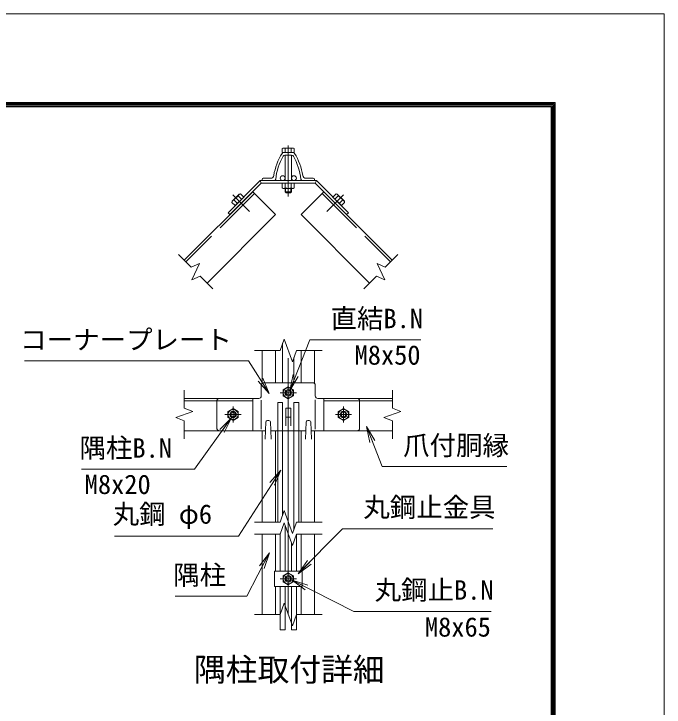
# Model space of a CAD drawing. Units: millimetres, scale not verified. Extents: x -4200 to 4200, y -2970 to 2970.
# Drawn here: x 2587 to 4200, y 1252 to 2970 of the extents above; entities that cross this region are included whole.
import ezdxf
from ezdxf.enums import TextEntityAlignment as Align

# ---------------------------------------------------------------- set-up
doc = ezdxf.new("R2010")
doc.units = ezdxf.units.MM
doc.header["$LTSCALE"] = 20
doc.linetypes.add('DASHED', pattern=[7.5, 6, -1.5])
doc.linetypes.add('USER1', pattern=[50.8, 31.75, -6.35, 6.35, -6.35])
for name, color, linetype, lineweight in [('0-0_D-STR1', 1, 'Continuous', 18), ('0-1_D-BMK', 2, 'USER1', 13), ('0-2_D-STR-DIM', 7, 'Continuous', 9), ('0-3_D-STR3', 3, 'Continuous', 13), ('0-7_D-STR-TXT', 7, 'Continuous', 9), ('0-8_0', 7, 'Continuous', 9), ('0-B_D-TTL', 7, 'Continuous', 9)]:
    doc.layers.add(name, color=color, linetype=linetype, lineweight=lineweight)
doc.layers.add('0-9_D-TTL-TXT', color=7, linetype='Continuous')
doc.styles.add('ＭＳ ゴシック', font='')
doc.styles.get('ＭＳ ゴシック').set_extended_font_data('MS Gothic')

# ---------------------------------------------------------------- blocks, each defined once
blk = doc.blocks.new('_Open')
at = {"layer": '0-8_0'}
blk.add_line((-20, 3.33), (0, 0), dxfattribs=at)
blk.add_lwpolyline([(-20, -3.33), (0, 0), (-20, 0)], dxfattribs=at)

msp = doc.modelspace()

# ---------------------------------------------------------------- linework, layer by layer
at = {"layer": '0-0_D-STR1'}
for p, q in [((3256.73, 2626.76), (3279.11, 2626.76)), ((3259.54, 2619.76), (3276.3, 2619.76)), ((3224.03, 2562.76), (3205.92, 2562.76)), ((3311.81, 2562.76), (3329.92, 2562.76)), ((3202.92, 2556.76), (3202.92, 2559.76)), ((3232.76, 2556.76), (3202.92, 2556.76)), ((3303.08, 2556.76), (3332.92, 2556.76)), ((3332.92, 2556.76), (3332.92, 2559.76)), ((3179.71, 2529.15), (3010, 2359.44)), ((3179.71, 2529.15), (3236.27, 2472.58)), ((3356.13, 2529.15), (3299.56, 2472.58)), ((3356.13, 2529.15), (3525.84, 2359.44)), ((3236.27, 2472.58), (3066.57, 2302.87)), ((3299.56, 2472.58), (3469.27, 2302.87)), ((3253.92, 2055.98), (3253.92, 2153.89)), ((3202.92, 2055.98), (3202.92, 2135.98)), ((3235.92, 2055.98), (3235.92, 2135.98)), ((3299.92, 2055.98), (3299.92, 2135.98)), ((3332.92, 2055.98), (3332.92, 2135.98)), ((3281.92, 2055.98), (3281.92, 2118.06)), ((3009.82, 2016.98), (3179.71, 2016.98)), ((3009.82, 2010.98), (3179.71, 2010.98)), ((3179.71, 2016.98), (3179.71, 1936.98)), ((3526.02, 2016.98), (3356.13, 2016.98)), ((3356.13, 2016.98), (3356.13, 1936.98)), ((3526.02, 2010.98), (3356.13, 2010.98)), ((3211.92, 1958.73), (3210.42, 1915.73)), ((3223.92, 1958.73), (3225.42, 1915.73)), ((3311.92, 1958.73), (3310.42, 1915.73)), ((3323.92, 1958.73), (3325.42, 1915.73)), ((3009.82, 1936.98), (3179.71, 1936.98)), ((3202.92, 1710.72), (3202.92, 1936.98)), ((3235.92, 1710.72), (3235.92, 1936.98)), ((3299.92, 1710.72), (3299.92, 1936.98)), ((3332.92, 1710.72), (3332.92, 1936.98)), ((3526.02, 1936.98), (3356.13, 1936.98)), ((3202.92, 1481.76), (3202.92, 1680.72)), ((3235.92, 1588.91), (3235.92, 1680.72)), ((3299.92, 1588.91), (3299.92, 1680.72)), ((3332.92, 1481.76), (3332.92, 1680.72)), ((3235.92, 1481.76), (3235.92, 1550.91)), ((3299.92, 1481.76), (3299.92, 1550.91))]:
    msp.add_line(p, q, dxfattribs=at)
at = {"layer": '0-0_D-STR1', "linetype": 'DASHED'}
for p, q in [((3183.95, 2524.9), (3014.24, 2355.2)), ((3351.89, 2524.9), (3521.6, 2355.2))]:
    msp.add_line(p, q, dxfattribs=at)
at = {"layer": '0-0_D-STR1'}
for centre, radius, start, end in [((3381.12, 2544.94), 151.2, 148.30182, 170.6662), ((3381.12, 2544.94), 145.2, 150.13204, 173.91336), ((3256.73, 2621.76), 5, 90, 148.30182), ((3259.54, 2614.76), 5, 90, 150.13204), ((3276.3, 2614.76), 5, 29.86796, 90), ((3279.11, 2621.76), 5, 31.69818, 90), ((3154.72, 2544.94), 145.2, 6.08664, 29.86796), ((3154.72, 2544.94), 151.2, 9.3338, 31.69818), ((3205.92, 2559.76), 3, 90, 180), ((3224.03, 2570.76), 8, 270, 350.6662), ((3232.76, 2560.76), 4, 270, 353.91336), ((3303.08, 2560.76), 4, 186.08664, 270), ((3311.81, 2570.76), 8, 189.3338, 270), ((3329.92, 2559.76), 3, 0, 90), ((3217.92, 1956.23), 6.5, 22.61986, 157.38014), ((3317.92, 1956.23), 6.5, 22.61986, 157.38014)]:
    msp.add_arc(centre, radius, start, end, dxfattribs=at)
at = {"layer": '0-1_D-BMK'}
for p, q in [((3267.92, 2643.5), (3267.92, 2517.12)), ((3130.67, 2521.61), (3172.17, 2480.11)), ((3405.17, 2521.61), (3363.67, 2480.11)), ((3267.92, 1481.76), (3267.92, 2159.71)), ((3287.92, 2030.98), (3247.92, 2030.98)), ((3130.92, 1996.98), (3130.92, 1956.98)), ((3404.92, 1996.98), (3404.92, 1956.98)), ((3150.92, 1976.98), (3110.92, 1976.98)), ((3384.92, 1976.98), (3424.92, 1976.98)), ((3287.92, 1569.91), (3247.92, 1569.91))]:
    msp.add_line(p, q, dxfattribs=at)
at = {"layer": '0-2_D-STR-DIM'}
for p, q in [((2995.86, 2373.58), (3027.4, 2342.04)), ((3539.98, 2373.58), (3508.44, 2342.04)), ((3488.04, 2351.55), (3507.06, 2310.76)), ((3508.44, 2342.04), (3488.04, 2351.55)), ((3049.17, 2320.27), (3080.71, 2288.73)), ((3486.67, 2320.27), (3455.13, 2288.73)), ((3507.06, 2310.76), (3486.67, 2320.27)), ((3183.92, 2135.98), (3247.4, 2135.98)), ((3288.44, 2135.98), (3351.92, 2135.98)), ((3009.82, 2037.24), (3009.82, 1992.63)), ((3526.02, 2037.24), (3526.02, 1992.63)), ((3030.96, 1984.93), (2988.67, 1969.54)), ((3009.82, 1992.63), (3030.96, 1984.93)), ((2988.67, 1969.54), (3009.82, 1961.85)), ((3009.82, 1961.85), (3009.82, 1917.24)), ((3526.02, 1961.85), (3526.02, 1917.24)), ((3247.4, 1710.72), (3257.66, 1738.92)), ((3257.66, 1738.92), (3278.18, 1682.53)), ((3183.92, 1710.72), (3247.4, 1710.72)), ((3278.18, 1682.53), (3288.44, 1710.72)), ((3288.44, 1710.72), (3351.92, 1710.72)), ((3183.92, 1680.72), (3247.4, 1680.72)), ((3288.44, 1680.72), (3351.92, 1680.72)), ((3183.92, 1481.76), (3247.4, 1481.76)), ((3288.44, 1481.76), (3351.92, 1481.76))]:
    msp.add_line(p, q, dxfattribs=at)
for points in [[(3027.4, 2342.04), (3047.79, 2351.55), (3028.78, 2310.76), (3049.17, 2320.27)], [(3247.4, 2135.98), (3257.66, 2164.17), (3278.18, 2107.78), (3288.44, 2135.98)], [(3526.02, 1992.63), (3547.17, 1984.93), (3504.88, 1969.54), (3526.02, 1961.85)], [(3247.4, 1680.72), (3257.66, 1708.92), (3278.18, 1652.53), (3288.44, 1680.72)], [(3247.4, 1481.76), (3257.66, 1509.95), (3278.18, 1453.57), (3288.44, 1481.76)]]:
    msp.add_lwpolyline(points, dxfattribs=at)
at = {"layer": '0-3_D-STR3'}
for p, q in [((3255.32, 2637.36), (3252.91, 2635.97)), ((3252.91, 2626.76), (3252.91, 2635.97)), ((3280.52, 2637.36), (3255.32, 2637.36)), ((3260.41, 2626.76), (3260.41, 2635.97)), ((3275.42, 2626.76), (3275.42, 2635.97)), ((3280.52, 2637.36), (3282.93, 2635.97)), ((3282.93, 2626.76), (3282.93, 2635.97)), ((3282.93, 2626.76), (3252.91, 2626.76)), ((3259.92, 2619.76), (3259.92, 2556.76)), ((3275.92, 2619.76), (3275.92, 2556.76)), ((3198.27, 2556.76), (3118.61, 2477.1)), ((3200.92, 2550.36), (3123.14, 2472.58)), ((3198.27, 2556.76), (3337.57, 2556.76)), ((3200.92, 2550.36), (3198.27, 2556.76)), ((3200.92, 2550.36), (3334.92, 2550.36)), ((3252.91, 2550.36), (3282.93, 2550.36)), ((3260.41, 2550.36), (3260.41, 2538.81)), ((3275.42, 2550.36), (3275.42, 2538.81)), ((3334.92, 2550.36), (3337.57, 2556.76)), ((3334.92, 2550.36), (3412.7, 2472.58)), ((3337.57, 2556.76), (3417.23, 2477.1)), ((3255.42, 2537.36), (3280.42, 2537.36)), ((3259.92, 2537.36), (3259.92, 2529.16)), ((3259.92, 2529.16), (3262.32, 2526.76)), ((3275.92, 2529.16), (3259.92, 2529.16)), ((3261.42, 2537.36), (3261.42, 2527.66)), ((3273.52, 2526.76), (3262.32, 2526.76)), ((3275.92, 2529.16), (3273.52, 2526.76)), ((3274.42, 2537.36), (3274.42, 2527.66)), ((3275.92, 2537.36), (3275.92, 2529.16)), ((3146.54, 2523.42), (3128.87, 2505.74)), ((3141.59, 2500.08), (3133.42, 2508.25)), ((3157.51, 2516), (3136.28, 2494.77)), ((3152.2, 2510.7), (3144.04, 2518.86)), ((3378.33, 2516), (3386.49, 2524.17)), ((3378.33, 2516), (3399.56, 2494.77)), ((3383.63, 2510.7), (3391.8, 2518.86)), ((3386.49, 2524.17), (3389.3, 2523.42)), ((3389.3, 2523.42), (3406.97, 2505.74)), ((3394.25, 2500.08), (3402.42, 2508.25)), ((3399.56, 2494.77), (3407.72, 2502.94)), ((3407.72, 2502.94), (3406.97, 2505.74)), ((3123.14, 2472.58), (3118.61, 2477.1)), ((3412.7, 2472.58), (3417.23, 2477.1)), ((3200.92, 2049.98), (3200.92, 2022.98)), ((3206.92, 2055.98), (3328.92, 2055.98)), ((3267.92, 2045.99), (3254.92, 2038.48)), ((3280.92, 2038.48), (3267.92, 2045.99)), ((3334.92, 2049.98), (3334.92, 2022.98)), ((3254.92, 2038.48), (3254.92, 2023.47)), ((3280.92, 2023.47), (3280.92, 2038.48)), ((3096.92, 2016.98), (3194.92, 2016.98)), ((3200.92, 1940.98), (3200.92, 2012.98)), ((3254.92, 2023.47), (3267.92, 2015.96)), ((3267.92, 2015.96), (3280.92, 2023.47)), ((3334.92, 1940.98), (3334.92, 2013.17)), ((3340.92, 2016.98), (3438.92, 2016.98)), ((3261.92, 1992.98), (3261.92, 1948.92)), ((3273.92, 1992.98), (3261.92, 1992.98)), ((3273.92, 1992.98), (3273.92, 1948.92)), ((3391.92, 1984.48), (3404.92, 1991.99)), ((3391.92, 1969.47), (3391.92, 1984.48)), ((3404.92, 1991.99), (3417.92, 1984.48)), ((3417.92, 1984.48), (3417.92, 1969.47)), ((3273.92, 1970.32), (3261.92, 1970.32)), ((3404.92, 1961.96), (3391.92, 1969.47)), ((3417.92, 1969.47), (3404.92, 1961.96)), ((3096.92, 1936.98), (3211.16, 1936.98)), ((3224.68, 1936.98), (3311.16, 1936.98)), ((3241.92, 1936.98), (3241.92, 1710.72)), ((3253.92, 1936.98), (3253.92, 1728.64)), ((3281.92, 1936.98), (3281.92, 1692.81)), ((3293.92, 1936.98), (3293.92, 1710.72)), ((3324.68, 1936.98), (3438.92, 1936.98)), ((3259.92, 1702.7), (3259.92, 1588.91)), ((3247.92, 1682.16), (3247.92, 1588.91)), ((3287.92, 1679.29), (3287.92, 1588.91)), ((3275.92, 1658.75), (3275.92, 1588.91)), ((3233.52, 1588.91), (3302.32, 1588.91)), ((3267.92, 1584.92), (3254.92, 1577.41)), ((3280.92, 1577.41), (3267.92, 1584.92)), ((3302.32, 1588.91), (3302.32, 1550.91)), ((3254.92, 1577.41), (3254.92, 1562.4)), ((3280.92, 1562.4), (3280.92, 1577.41)), ((3247.92, 1550.91), (3247.92, 1443.51)), ((3254.92, 1562.4), (3267.92, 1554.9)), ((3259.92, 1550.91), (3259.92, 1443.51)), ((3267.92, 1554.9), (3280.92, 1562.4)), ((3275.92, 1550.91), (3275.92, 1443.51)), ((3287.92, 1550.91), (3287.92, 1443.51)), ((3247.92, 1443.51), (3259.92, 1443.51)), ((3275.92, 1443.51), (3287.92, 1443.51))]:
    msp.add_line(p, q, dxfattribs=at)
at = {"layer": '0-3_D-STR3', "linetype": 'DASHED'}
for p, q in [((3090.92, 2010.98), (3090.92, 1942.98)), ((3444.92, 2010.98), (3444.92, 1942.98)), ((3241.92, 2006.98), (3253.92, 2006.98)), ((3241.92, 2006.98), (3241.92, 1936.98)), ((3253.92, 2006.98), (3253.92, 1936.98)), ((3281.92, 2006.98), (3281.92, 1936.98)), ((3293.92, 2006.98), (3281.92, 2006.98)), ((3293.92, 2006.98), (3293.92, 1936.98))]:
    msp.add_line(p, q, dxfattribs=at)
at = {"layer": '0-3_D-STR3'}
for points in [[(3252.91, 2550.36), (3252.91, 2538.81), (3255.42, 2537.36)], [(3282.93, 2550.36), (3282.93, 2538.81), (3280.42, 2537.36)], [(3157.51, 2516), (3149.34, 2524.17), (3146.54, 2523.42)], [(3136.28, 2494.77), (3128.11, 2502.94), (3128.87, 2505.74)], [(3233.52, 1588.91), (3233.52, 1550.91), (3302.32, 1550.91)]]:
    msp.add_lwpolyline(points, dxfattribs=at)
msp.add_lwpolyline([(3143.92, 1984.48), (3130.92, 1991.99), (3117.92, 1984.48), (3117.92, 1969.47), (3130.92, 1961.96), (3143.92, 1969.47)], close=True, dxfattribs=at)
for centre, radius in [((3253.92, 2562.76), 6), ((3281.92, 2562.76), 6), ((3267.92, 2030.98), 12.5), ((3267.92, 2030.98), 8), ((3267.92, 2030.98), 5.6), ((3130.92, 1976.98), 12.5), ((3130.92, 1976.98), 8), ((3130.92, 1976.98), 5.6), ((3404.92, 1976.98), 12.5), ((3404.92, 1976.98), 8), ((3404.92, 1976.98), 5.6), ((3267.92, 1569.91), 12.5), ((3267.92, 1569.91), 8), ((3267.92, 1569.91), 5.6)]:
    msp.add_circle(centre, radius, dxfattribs=at)
for centre, radius, start, end in [((3256.66, 2630.48), 6.64, 55.61585, 124.38415), ((3267.92, 2612.29), 24.84, 72.4121, 107.5879), ((3279.18, 2630.48), 6.64, 55.61585, 124.38415), ((3256.66, 2544.29), 6.64, 235.61585, 304.38416), ((3267.92, 2562.49), 24.84, 252.4121, 287.5879), ((3279.18, 2544.29), 6.64, 235.61586, 304.38414), ((3134.65, 2501.72), 6.64, 100.61586, 169.38414), ((3155.47, 2496.81), 24.84, 117.4121, 152.5879), ((3150.57, 2517.64), 6.64, 100.61585, 169.38416), ((3385.27, 2517.64), 6.64, 10.61584, 79.38415), ((3380.37, 2496.81), 24.84, 27.4121, 62.5879), ((3401.19, 2501.72), 6.64, 10.61586, 79.38414), ((3206.92, 2049.98), 6, 90, 180), ((3328.92, 2049.98), 6, 0, 90), ((3194.92, 2022.98), 6, 270, 0), ((3340.92, 2022.98), 6, 180, 270)]:
    msp.add_arc(centre, radius, start, end, dxfattribs=at)
at = {"layer": '0-3_D-STR3', "linetype": 'DASHED'}
for centre, start, end in [((3096.92, 2010.98), 90, 180), ((3438.92, 2010.98), 0, 90), ((3096.92, 1942.98), 180, 270), ((3438.92, 1942.98), 270, 0)]:
    msp.add_arc(centre, 6, start, end, dxfattribs=at)
at = {"layer": '0-7_D-STR-TXT'}
for points in [[(3596.83, 2162.64), (3321.29, 2162.64), (3272.83, 2038.33)], [(2613.44, 2109.99), (3169.69, 2109.99), (3219.56, 2031.26)], [(2755.25, 1842.11), (3035.25, 1842.11), (3125.81, 1967)], [(3809.83, 1848.29), (3500.78, 1848.29), (3462.86, 1945.49)], [(2836.86, 1675.83), (3144.89, 1675.83), (3248.54, 1837.37)], [(3775.15, 1693.78), (3402.4, 1693.78), (3293.6, 1583.85)], [(2987.67, 1527.33), (3164.99, 1527.33), (3220.04, 1632.66)], [(3771.28, 1488.72), (3430.51, 1488.72), (3279.32, 1565.87)]]:
    msp.add_lwpolyline(points, dxfattribs=at)
at = {"layer": '0-B_D-TTL', "color": 2, "lineweight": 18}
msp.add_lwpolyline([(-4200, 2970), (4200, 2970), (4200, -2970), (-4200, -2970)], close=True, dxfattribs=at)
at = {"layer": '0-B_D-TTL'}
for points in [[(-3930, 2750), (3930, 2750), (3930, -2750), (-3930, -2750)], [(-3927.5, 2747.5), (3927.5, 2747.5), (3927.5, -2747.5), (-3927.5, -2747.5)], [(-3925, 2745), (3925, 2745), (3925, -2745), (-3925, -2745)], [(-3922.5, 2742.5), (3922.5, 2742.5), (3922.5, -2742.5), (-3922.5, -2742.5)], [(-3920, 2740), (3920, 2740), (3920, -2740), (-3920, -2740)]]:
    msp.add_lwpolyline(points, close=True, dxfattribs=at)

# ---------------------------------------------------------------- block references
at = {"layer": '0-7_D-STR-TXT', "xscale": 2, "yscale": 2}
for p, rotation in [((3220.63, 2029.57), 302.35412), ((3272.1, 2036.46), 248.70495), ((3126.99, 1968.62), 54.05425), ((3462.13, 1947.35), 111.31411), ((3249.62, 1839.05), 57.31217), ((3220.96, 1634.44), 62.40856), ((3292.19, 1582.43), 225.29561), ((3277.54, 1566.78), 152.96577)]:
    msp.add_blockref('_Open', p, dxfattribs=dict(at, rotation=rotation))

# ---------------------------------------------------------------- texts
at = {"layer": '0-7_D-STR-TXT', "style": 'ＭＳ ゴシック'}
for s, p in [('直結B.N', (3372.72, 2176.63)), ('コーナープレート', (2603.29, 2124.22)), ('M8x50', (3432.35, 2086.24)), ('隅柱B.N', (2750.17, 1855.71)), ('爪付胴縁', (3552.72, 1862.27)), ('M8x20', (2763.15, 1765.7)), ('丸鋼止金具', (3454.08, 1709.03)), ('丸鋼 φ6', (2832.54, 1691.97)), ('隅柱', (2982.59, 1540.93)), ('丸鋼止B.N', (3482.19, 1503.84)), ('M8x65', (3606.8, 1412.31))]:
    msp.add_text(s, height=48.09, dxfattribs=at).set_placement(p, align=Align.BOTTOM_LEFT)
at = {"layer": '0-9_D-TTL-TXT', "style": 'ＭＳ ゴシック'}
msp.add_text('隅柱取付詳細', height=57.77, dxfattribs=at).set_placement((3034.01, 1298.87), align=Align.BOTTOM_LEFT)

doc.saveas('drawing.dxf')
